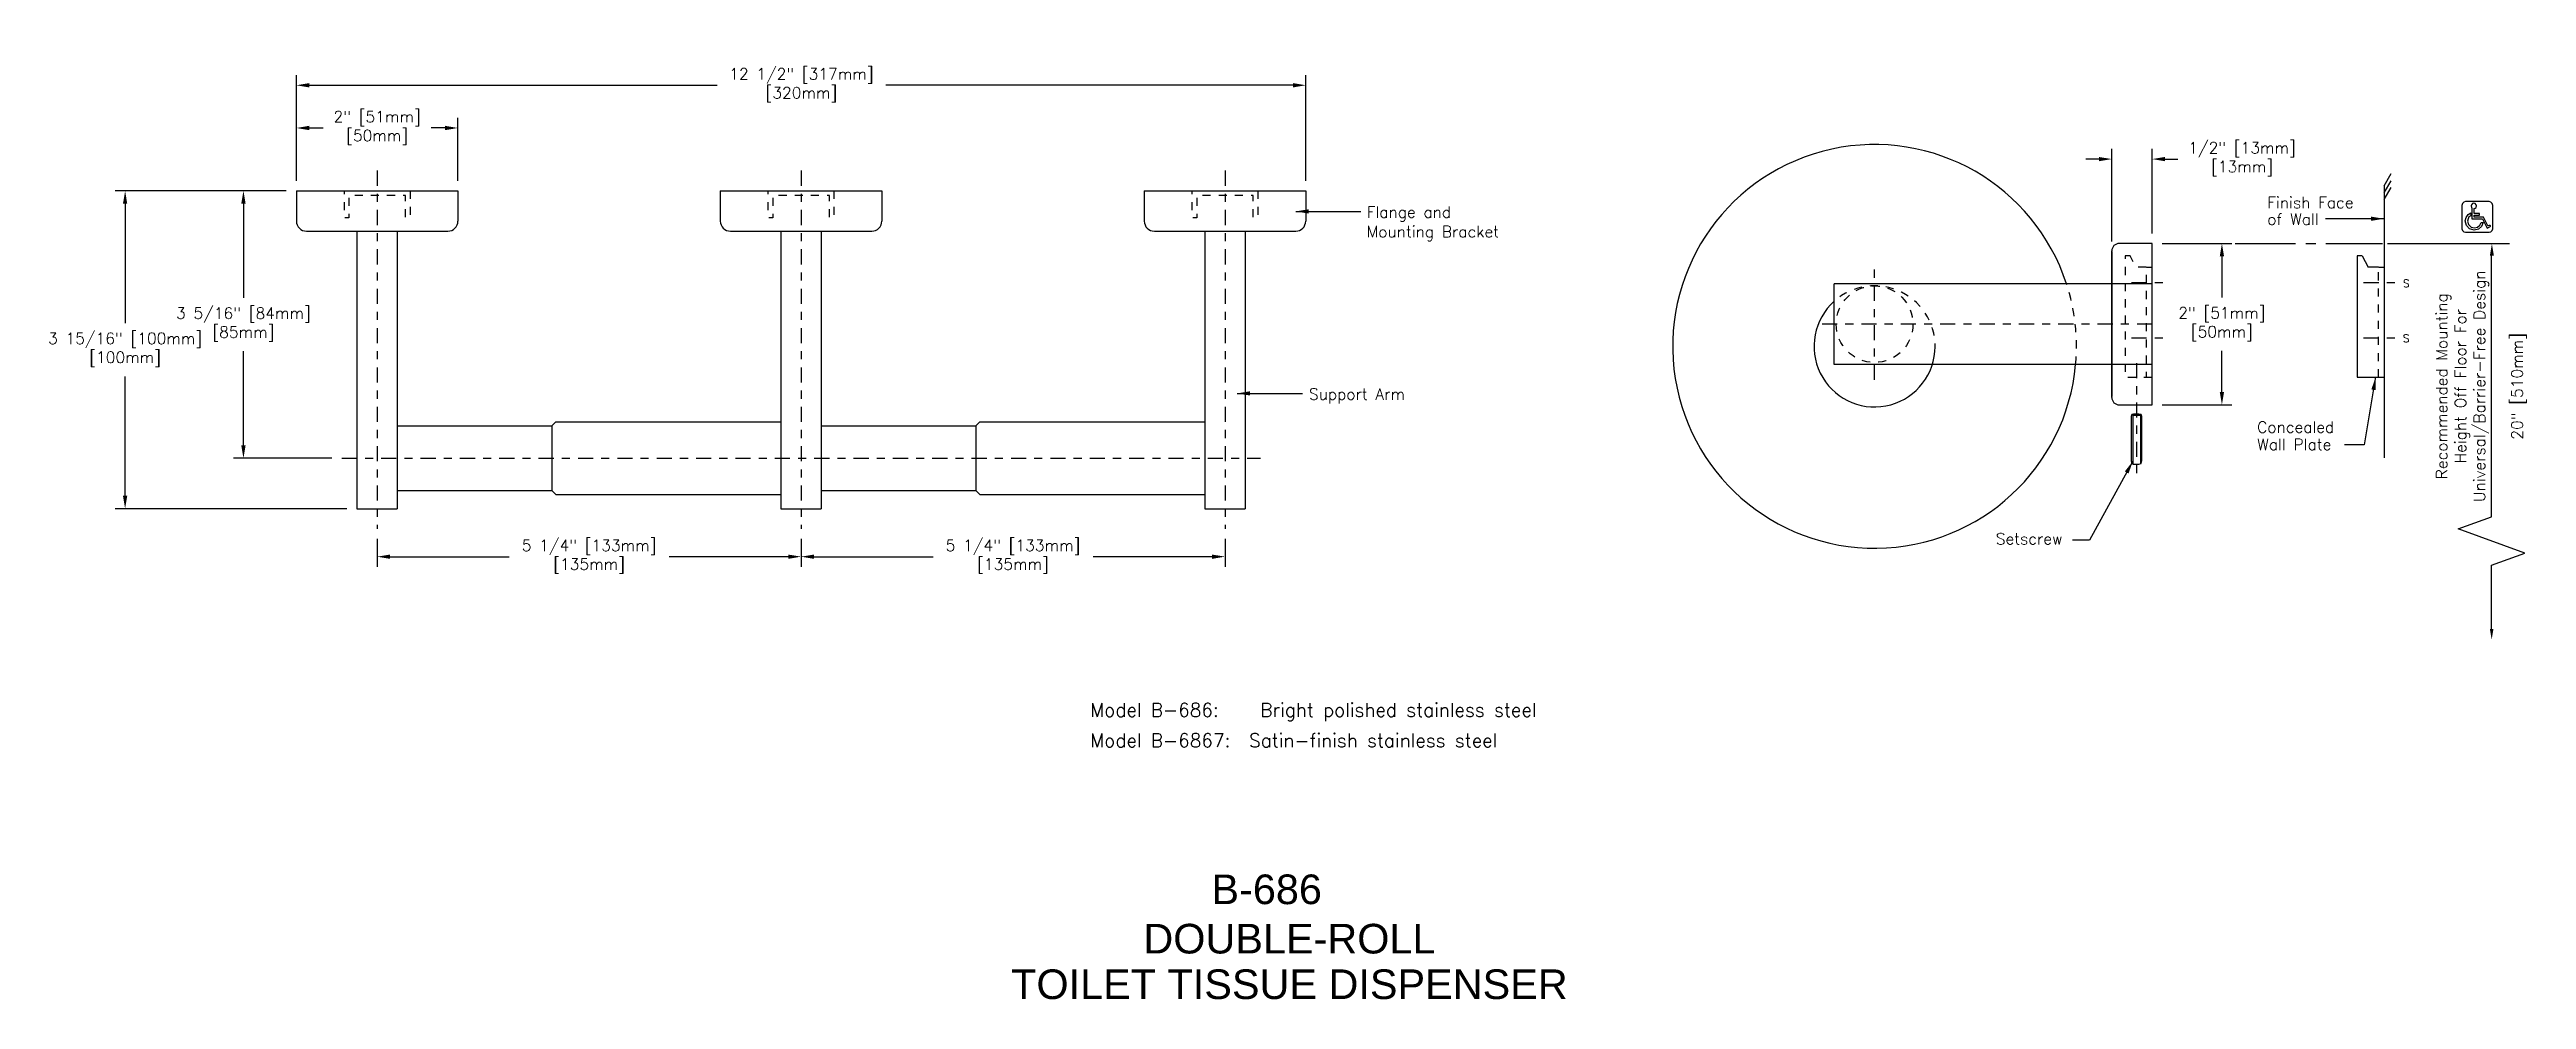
# Model space of a CAD drawing. Extents: x -19.1 to 11.6, y -4.8 to 7.
import ezdxf
from ezdxf.enums import TextEntityAlignment as Align

# ---------------------------------------------------------------- set-up
doc = ezdxf.new("R2010")
doc.units = 0
doc.header["$MEASUREMENT"] = 0
doc.header["$PDMODE"] = 35
doc.header["$PDSIZE"] = 0.000315
doc.linetypes.add('CENTER2', pattern=[1.125, 0.75, -0.125, 0.125, -0.125])
doc.linetypes.add('HIDDEN2', pattern=[0.1875, 0.125, -0.0625])
doc.layers.get('0').update_dxf_attribs({"linetype": 'CONTINUOUS'})
doc.layers.get('DEFPOINTS').update_dxf_attribs({"linetype": 'CONTINUOUS'})
for name, color, linetype in [('DETAIL', 4, 'CONTINUOUS'), ('DIM', 1, 'CONTINUOUS'), ('TEXT', 2, 'CONTINUOUS')]:
    doc.layers.add(name, color=color, linetype=linetype)
doc.styles.add('ARIAL_5', font='arial.ttf', dxfattribs={"height": 5})
doc.styles.add('DIM_S_5', font='simplex.shx', dxfattribs={"height": 0.14})
doc.styles.add('DIM_S_8', font='simplex.shx', dxfattribs={"height": 0.375})
doc.dimstyles.new('DIM_S_7', dxfattribs={"dimtxt": 0.12, "dimasz": 0.16, "dimexe": 0.125, "dimexo": 0.125, "dimgap": 0.09375, "dimtad": 0, "dimtih": 1, "dimtoh": 1, "dimdec": 4, "dimzin": 4, "dimtxsty": 'DIM_S_5', "dimcen": 0.09375, "dimaunit": 1, "dimazin": 3, "dimtfac": 1, "dimtdec": 4, "dimtofl": 0, "dimtmove": 0, "dimatfit": 3, "dimtolj": 1, "dimtzin": 0})

# ---------------------------------------------------------------- blocks, each defined once
blk = doc.blocks.new('*D9')
at = {"color": 0, "linetype": 'BYBLOCK'}
for p, q in [((-16.166, 5.238), (-18.287, 5.238)), ((-18.162, 5.078), (-18.162, 3.6)), ((-18.162, 1.461), (-18.162, 2.939)), ((-15.416, 1.301), (-18.287, 1.301))]:
    blk.add_line(p, q, dxfattribs=at)
for points in [[(-18.189, 5.078), (-18.136, 5.078), (-18.162, 5.238)], [(-18.189, 1.461), (-18.136, 1.461), (-18.162, 1.301)]]:
    blk.add_solid(points, dxfattribs=at)
at = {"layer": 'DEFPOINTS', "color": 0, "linetype": 'BYBLOCK'}
for p in [(-16.041, 5.238), (-18.162, 1.301), (-15.291, 1.301)]:
    blk.add_point(p, dxfattribs=at)
at = {"color": 0, "linetype": 'BYBLOCK', "insert": (-18.162, 3.27), "char_height": 0.14, "attachment_point": 5, "style": 'DIM_S_5'}
blk.add_mtext('\\A1;3 15/16" [100mm]\\P[100mm]', dxfattribs=at)
blk = doc.blocks.new('*D8')
at = {"color": 0, "linetype": 'BYBLOCK'}
for p, q in [((7.065, 4.586), (7.929, 4.586)), ((7.804, 4.426), (7.804, 3.917)), ((7.804, 2.746), (7.804, 3.256)), ((7.065, 2.586), (7.929, 2.586))]:
    blk.add_line(p, q, dxfattribs=at)
for points in [[(7.778, 4.426), (7.831, 4.426), (7.804, 4.586)], [(7.778, 2.746), (7.831, 2.746), (7.804, 2.586)]]:
    blk.add_solid(points, dxfattribs=at)
at = {"layer": 'DEFPOINTS', "color": 0, "linetype": 'BYBLOCK'}
for p in [(6.94, 4.586), (6.94, 2.586), (7.804, 2.586)]:
    blk.add_point(p, dxfattribs=at)
at = {"color": 0, "linetype": 'BYBLOCK', "insert": (7.804, 3.586), "char_height": 0.14, "attachment_point": 5, "style": 'DIM_S_5'}
blk.add_mtext('\\A1;2" [51mm]\\P[50mm]', dxfattribs=at)
blk = doc.blocks.new('*D7')
at = {"color": 0, "linetype": 'BYBLOCK'}
for p, q in [((-9.791, 0.926), (-9.791, 0.582)), ((-4.541, 0.926), (-4.541, 0.582)), ((-9.631, 0.707), (-8.157, 0.707)), ((-4.701, 0.707), (-6.176, 0.707))]:
    blk.add_line(p, q, dxfattribs=at)
for points in [[(-9.631, 0.733), (-9.631, 0.68), (-9.791, 0.707)], [(-4.701, 0.733), (-4.701, 0.68), (-4.541, 0.707)]]:
    blk.add_solid(points, dxfattribs=at)
at = {"layer": 'DEFPOINTS', "color": 0, "linetype": 'BYBLOCK'}
for p in [(-9.791, 1.051), (-4.541, 1.051), (-4.541, 0.707)]:
    blk.add_point(p, dxfattribs=at)
at = {"color": 0, "linetype": 'BYBLOCK', "insert": (-7.166, 0.707), "char_height": 0.14, "attachment_point": 5, "style": 'DIM_S_5'}
blk.add_mtext('\\A1;5 1/4" [133mm]\\P[135mm]', dxfattribs=at)
blk = doc.blocks.new('TBLK_TX')
blk = doc.blocks.new('*D6')
at = {"color": 0, "linetype": 'BYBLOCK'}
for p, q in [((-16.166, 5.238), (-16.822, 5.238)), ((-16.697, 5.078), (-16.697, 3.913)), ((-16.697, 2.086), (-16.697, 3.252)), ((-15.604, 1.926), (-16.822, 1.926))]:
    blk.add_line(p, q, dxfattribs=at)
for points in [[(-16.724, 5.078), (-16.67, 5.078), (-16.697, 5.238)], [(-16.724, 2.086), (-16.67, 2.086), (-16.697, 1.926)]]:
    blk.add_solid(points, dxfattribs=at)
at = {"layer": 'DEFPOINTS', "color": 0, "linetype": 'BYBLOCK'}
for p in [(-16.041, 5.238), (-16.697, 1.926), (-15.479, 1.926)]:
    blk.add_point(p, dxfattribs=at)
at = {"color": 0, "linetype": 'BYBLOCK', "insert": (-16.697, 3.582), "char_height": 0.14, "attachment_point": 5, "style": 'DIM_S_5'}
blk.add_mtext('\\A1;3 5/16" [84mm]\\P[85mm]', dxfattribs=at)
blk = doc.blocks.new('*D5')
at = {"color": 0, "linetype": 'BYBLOCK'}
for p, q in [((-15.041, 0.926), (-15.041, 0.582)), ((-9.791, 0.926), (-9.791, 0.582)), ((-14.881, 0.707), (-13.407, 0.707)), ((-9.951, 0.707), (-11.426, 0.707))]:
    blk.add_line(p, q, dxfattribs=at)
for points in [[(-14.881, 0.733), (-14.881, 0.68), (-15.041, 0.707)], [(-9.951, 0.733), (-9.951, 0.68), (-9.791, 0.707)]]:
    blk.add_solid(points, dxfattribs=at)
at = {"layer": 'DEFPOINTS', "color": 0, "linetype": 'BYBLOCK'}
for p in [(-15.041, 1.051), (-9.791, 1.051), (-9.791, 0.707)]:
    blk.add_point(p, dxfattribs=at)
at = {"color": 0, "linetype": 'BYBLOCK', "insert": (-12.416, 0.707), "char_height": 0.14, "attachment_point": 5, "style": 'DIM_S_5'}
blk.add_mtext('\\A1;5 1/4" [133mm]\\P[135mm]', dxfattribs=at)
blk = doc.blocks.new('*D4')
at = {"color": 0, "linetype": 'BYBLOCK'}
for p, q in [((-16.041, 5.363), (-16.041, 6.141)), ((-14.041, 5.363), (-14.041, 6.141)), ((-15.881, 6.016), (-15.708, 6.016)), ((-14.201, 6.016), (-14.374, 6.016))]:
    blk.add_line(p, q, dxfattribs=at)
for points in [[(-15.881, 6.043), (-15.881, 5.989), (-16.041, 6.016)], [(-14.201, 6.043), (-14.201, 5.989), (-14.041, 6.016)]]:
    blk.add_solid(points, dxfattribs=at)
at = {"layer": 'DEFPOINTS', "color": 0, "linetype": 'BYBLOCK'}
for p in [(-14.041, 6.016), (-16.041, 5.238), (-14.041, 5.238)]:
    blk.add_point(p, dxfattribs=at)
at = {"color": 0, "linetype": 'BYBLOCK', "insert": (-15.041, 6.016), "char_height": 0.14, "attachment_point": 5, "style": 'DIM_S_5'}
blk.add_mtext('\\A1;2" [51mm]\\P[50mm]', dxfattribs=at)
blk = doc.blocks.new('*D3')
at = {"color": 0, "linetype": 'BYBLOCK'}
for p, q in [((-16.041, 5.363), (-16.041, 6.67)), ((-15.881, 6.545), (-10.83, 6.545)), ((-3.701, 6.545), (-8.743, 6.545)), ((-3.541, 5.363), (-3.541, 6.67))]:
    blk.add_line(p, q, dxfattribs=at)
for points in [[(-15.881, 6.572), (-15.881, 6.518), (-16.041, 6.545)], [(-3.701, 6.572), (-3.701, 6.518), (-3.541, 6.545)]]:
    blk.add_solid(points, dxfattribs=at)
at = {"layer": 'DEFPOINTS', "color": 0, "linetype": 'BYBLOCK'}
for p in [(-3.541, 6.545), (-16.041, 5.238), (-3.541, 5.238)]:
    blk.add_point(p, dxfattribs=at)
at = {"color": 0, "linetype": 'BYBLOCK', "insert": (-9.787, 6.545), "char_height": 0.14, "attachment_point": 5, "style": 'DIM_S_5'}
blk.add_mtext('\\A1;12 1/2" [317mm]\\P[320mm]', dxfattribs=at)
blk = doc.blocks.new('*D2')
at = {"color": 0, "linetype": 'BYBLOCK'}
for p, q in [((6.28, 5.631), (6.12, 5.631)), ((6.44, 4.611), (6.44, 5.756)), ((6.94, 4.711), (6.94, 5.756)), ((7.1, 5.631), (7.26, 5.631))]:
    blk.add_line(p, q, dxfattribs=at)
for points in [[(6.28, 5.657), (6.28, 5.604), (6.44, 5.631)], [(7.1, 5.657), (7.1, 5.604), (6.94, 5.631)]]:
    blk.add_solid(points, dxfattribs=at)
at = {"layer": 'DEFPOINTS', "color": 0, "linetype": 'BYBLOCK'}
for p in [(6.94, 5.631), (6.44, 4.486), (6.94, 4.586)]:
    blk.add_point(p, dxfattribs=at)
at = {"color": 0, "linetype": 'BYBLOCK', "insert": (8.054, 5.631), "char_height": 0.14, "attachment_point": 5, "style": 'DIM_S_5'}
blk.add_mtext('\\A1;1/2" [13mm]\\P[13mm]', dxfattribs=at)
blk = doc.blocks.new('ADA')
at = {"layer": 'DETAIL', "linetype": 'CONTINUOUS'}
for p, q in [((1.02, 0.85), (0.49, 0.85)), ((1.26, 0.36), (1.02, 0.85)), ((1.21, 0.23), (1.3, 0.28)), ((1.3, 0.28), (1.3, 0.28))]:
    blk.add_line(p, q, dxfattribs=at)
for points in [[(1.33, 0), (1.43, 0.03), (1.5, 0.1), (1.53, 0.2), (1.53, 1.51), (1.5, 1.62), (1.43, 1.69), (1.33, 1.72), (0, 1.72), (-0.1, 1.69), (-0.17, 1.62), (-0.2, 1.51), (-0.2, 0.2), (-0.17, 0.1), (-0.1, 0.03), (0, 0)], [(1, 0.55), (0.9, 0.33), (0.73, 0.18), (0.49, 0.12), (0.23, 0.19), (0.05, 0.38), (-0.02, 0.64), (0.03, 0.83), (0.14, 1), (0.29, 1.1), (0.29, 0.93), (0.19, 0.86), (0.14, 0.76), (0.12, 0.62), (0.17, 0.43), (0.31, 0.29), (0.5, 0.24), (0.68, 0.28), (0.81, 0.39), (0.88, 0.55)]]:
    blk.add_lwpolyline(points, close=True, dxfattribs=at)
for points in [[(0.49, 1.33), (0.54, 1.35), (0.59, 1.4), (0.62, 1.48), (0.59, 1.55), (0.54, 1.61), (0.46, 1.63), (0.39, 1.61), (0.33, 1.55), (0.31, 1.48), (0.33, 1.4), (0.35, 1.38)], [(0.35, 1.38), (0.35, 0.76)], [(0.35, 0.76), (0.49, 0.76)], [(0.49, 1.05), (0.49, 1.33)], [(0.49, 0.96), (0.78, 0.96), (0.78, 1.05), (0.49, 1.05)], [(0.49, 0.85), (0.49, 0.96)], [(0.49, 0.76), (0.95, 0.76)], [(0.95, 0.76), (1.21, 0.23)], [(1.3, 0.28), (1.36, 0.31), (1.4, 0.34), (1.41, 0.36), (1.38, 0.38), (1.33, 0.37), (1.26, 0.36)]]:
    blk.add_lwpolyline(points, dxfattribs=at)

msp = doc.modelspace()

# ---------------------------------------------------------------- linework, layer by layer
at = {"layer": 'DETAIL', "linetype": 'CONTINUOUS'}
for p, q in [((-16.04126, 5.23846), (-16.04126, 4.86346)), ((-16.04126, 5.23846), (-14.04126, 5.23846)), ((-14.04126, 5.23846), (-14.04126, 4.86346)), ((-10.79126, 5.23846), (-8.79126, 5.23846)), ((-10.79126, 5.23846), (-10.79126, 4.86346)), ((-8.79126, 5.23846), (-8.79126, 4.86346)), ((-5.54127, 5.23846), (-5.54127, 4.86346)), ((-5.54127, 5.23846), (-3.54126, 5.23846)), ((-3.54126, 5.23846), (-3.54126, 4.86346)), ((9.81484, 5.30097), (9.81484, 1.93029)), ((-15.91626, 4.73846), (-14.16626, 4.73846)), ((-15.29126, 4.73846), (-15.29126, 1.30096)), ((-14.79126, 4.73846), (-14.79126, 1.30096)), ((-10.66626, 4.73846), (-8.91626, 4.73846)), ((-10.04126, 4.73846), (-10.04126, 1.30096)), ((-9.54126, 4.73846), (-9.54126, 1.30096)), ((-5.41627, 4.73846), (-3.66626, 4.73846)), ((-4.79126, 4.73846), (-4.79126, 1.30096)), ((-4.29126, 4.73846), (-4.29126, 1.30096)), ((6.44023, 4.48621), (6.44023, 2.69094)), ((6.44024, 2.68024), (6.44024, 4.49274)), ((6.94024, 4.58649), (6.53399, 4.58649)), ((6.94024, 2.58649), (6.94024, 4.58649)), ((9.47918, 4.43176), (9.47918, 2.9291)), ((9.54194, 4.43176), (9.61707, 4.29296)), ((6.94024, 4.08649), (3.00274, 4.08649)), ((3.00274, 3.08649), (3.00274, 4.08649)), ((9.7452, 4.29296), (9.61707, 4.29296)), ((6.94024, 3.08649), (3.00274, 3.08649)), ((9.47918, 2.9291), (9.7452, 2.9291)), ((6.53399, 2.58649), (6.94024, 2.58649)), ((-14.79126, 2.32596), (-12.87876, 2.32596)), ((-12.87876, 2.32596), (-12.82876, 2.37596)), ((-12.87876, 2.32596), (-12.87876, 1.52596)), ((-12.82876, 2.37596), (-10.04126, 2.37596)), ((-9.54126, 2.32596), (-7.62876, 2.32596)), ((-7.62876, 2.32596), (-7.57876, 2.37596)), ((-7.62876, 2.32596), (-7.62876, 1.52596)), ((-7.57876, 2.37596), (-4.79126, 2.37596)), ((-15.29126, 1.30096), (-14.79126, 1.30096)), ((-14.79126, 1.52596), (-12.87876, 1.52596)), ((-12.87876, 1.52596), (-12.82876, 1.47596)), ((-12.82876, 1.47596), (-10.04126, 1.47596)), ((-10.04126, 1.30096), (-9.54126, 1.30096)), ((-9.54126, 1.52596), (-7.62876, 1.52596)), ((-7.62876, 1.52596), (-7.57876, 1.47596)), ((-7.57876, 1.47596), (-4.79126, 1.47596)), ((-4.79126, 1.30096), (-4.29126, 1.30096))]:
    msp.add_line(p, q, dxfattribs=at)
at = {"layer": 'DETAIL', "linetype": 'CENTER2', "ltscale": 0.25}
for p, q in [((-15.04126, 5.48846), (-15.04126, 1.05096)), ((-9.79126, 5.48846), (-9.79126, 1.05096)), ((-4.54126, 5.48846), (-4.54126, 1.05096)), ((3.50274, 2.89899), (3.50274, 4.27399)), ((6.68449, 4.1018), (7.12774, 4.1018)), ((9.55909, 4.1018), (10.00234, 4.1018)), ((6.94024, 3.58649), (2.75274, 3.58649)), ((6.68449, 3.41517), (7.12774, 3.41517)), ((9.55909, 3.41517), (10.00234, 3.41517)), ((-15.47876, 1.92596), (-4.10369, 1.92596))]:
    msp.add_line(p, q, dxfattribs=at)
at = {"layer": 'DETAIL', "linetype": 'HIDDEN2', "ltscale": 0.5}
msp.add_line((9.7452, 2.9291), (9.7452, 4.29296), dxfattribs=at)
at = {"layer": 'DETAIL', "linetype": 'HIDDEN2', "ltscale": 0.5, "flags": 128}
for points in [[(-14.63361, 5.23846), (-14.63361, 4.9028), (-14.69072, 4.9028), (-14.69072, 5.18136), (-15.3904, 5.18136), (-15.3904, 4.9028), (-15.44751, 4.9028), (-15.44751, 5.23846)], [(-9.38362, 5.23846), (-9.38362, 4.9028), (-9.44072, 4.9028), (-9.44072, 5.18136), (-10.14041, 5.18136), (-10.14041, 4.9028), (-10.19751, 4.9028), (-10.19751, 5.23846)], [(-4.13362, 5.23846), (-4.13362, 4.9028), (-4.19072, 4.9028), (-4.19072, 5.18136), (-4.89041, 5.18136), (-4.89041, 4.9028), (-4.94751, 4.9028), (-4.94751, 5.23846)]]:
    msp.add_lwpolyline(points, dxfattribs=at)
at = {"layer": 'DETAIL', "linetype": 'CONTINUOUS'}
for points in [[(9.81345, 5.12827), (9.8984, 5.27869)], [(9.81484, 5.30097), (9.8998, 5.45139)], [(9.81484, 5.21183), (9.8998, 5.36225)], [(9.54194, 4.43176), (9.47918, 4.43176)], [(9.74659, 4.29296), (9.81484, 4.29296)], [(9.7452, 2.9291), (9.81484, 2.9291)], [(6.8121, 1.89428), (6.8121, 2.44164), (6.80374, 2.4667), (6.77728, 2.47367), (6.71043, 2.47367), (6.68954, 2.4667), (6.68118, 2.44164), (6.68118, 1.89428), (6.68675, 1.86364), (6.71043, 1.8525), (6.77728, 1.8525), (6.80374, 1.86225), (6.8121, 1.89428)], [(6.79817, 1.86225), (6.79817, 2.45696), (6.69929, 2.45696), (6.69929, 1.85668)]]:
    msp.add_lwpolyline(points, dxfattribs=at)
at = {"layer": 'DETAIL', "linetype": 'HIDDEN2', "ltscale": 0.5, "flags": 128}
msp.add_lwpolyline([(6.66733, 4.43176), (6.60458, 4.43176), (6.60458, 2.9291), (6.8706, 2.9291), (6.8706, 4.29296), (6.74246, 4.29296)], close=True, dxfattribs=at)
at = {"layer": 'DETAIL', "linetype": 'HIDDEN2', "ltscale": 0.5}
for points in [[(6.87199, 4.29296), (6.94024, 4.29296)], [(6.8706, 2.9291), (6.94024, 2.9291)]]:
    msp.add_lwpolyline(points, dxfattribs=at)
at = {"layer": 'DETAIL', "linetype": 'CENTER2', "ltscale": 0.25}
msp.add_lwpolyline([(6.74525, 3.10459), (6.74525, 1.70626)], dxfattribs=at)
at = {"layer": 'DETAIL', "linetype": 'HIDDEN2', "ltscale": 0.5}
msp.add_circle((3.50274, 3.58649), 0.47465, dxfattribs=at)
at = {"layer": 'DETAIL', "linetype": 'CONTINUOUS'}
for centre, radius, start, end in [((3.50274, 3.31113), 2.5, 18.067753, 354.844528), ((-15.91626, 4.86346), 0.125, 180, 270), ((-14.16626, 4.86346), 0.125, 270, 0), ((-10.66626, 4.86346), 0.125, 180, 270), ((-8.91626, 4.86346), 0.125, 270, 0), ((-5.41627, 4.86346), 0.125, 180, 270), ((-3.66626, 4.86346), 0.125, 270, 0), ((6.53399, 4.49274), 0.09375, 90, 180), ((3.50274, 3.31113), 0.75, 131.810315, 355.219808), ((6.53399, 2.68024), 0.09375, 180, 270)]:
    msp.add_arc(centre, radius, start, end, dxfattribs=at)
at = {"layer": 'DETAIL', "linetype": 'HIDDEN2', "ltscale": 0.5}
for radius, start, end in [(0.75, 355.219808, 131.810315), (2.5, 354.844528, 18.067753)]:
    msp.add_arc((3.50274, 3.31113), radius, start, end, dxfattribs=at)
at = {"layer": 'DIM', "linetype": 'CENTER2'}
msp.add_line((7.96719, 4.58604), (9.79202, 4.58604), dxfattribs=at)
at = {"layer": 'DIM', "linetype": 'CONTINUOUS'}
msp.add_line((9.85414, 4.58527), (11.36565, 4.58527), dxfattribs=at)
msp.add_lwpolyline([(11.14382, -0.20578), (11.14382, 0.60065), (11.55594, 0.75065), (10.7317, 1.05065), (11.14382, 1.20065), (11.14382, 4.45709)], dxfattribs=at)
for points in [[(11.12267, 4.4345), (11.17244, 4.4345), (11.14756, 4.5838)], [(11.12331, -0.19016), (11.16658, -0.19016), (11.14495, -0.31996)]]:
    msp.add_solid(points, dxfattribs=at)

# ---------------------------------------------------------------- block references
at = {"linetype": 'CONTINUOUS', "xscale": 0.2202759850241858, "yscale": 0.2202759850241867, "zscale": 0.2202759850241866}
msp.add_blockref('ADA', (10.82094, 4.72482), dxfattribs=at)
at = {"layer": 'TEXT', "linetype": 'CONTINUOUS'}
ref = msp.add_blockref('TBLK_TX', (-3.74367, -4.77146), dxfattribs=dict(at, xscale=0.07338240000000001, yscale=0.07338240000000001, zscale=0.07338240000000001))
ref.add_attrib('TITLE', 'TOILET TISSUE DISPENSER', dxfattribs={"layer": '0', "height": 0.366912, "style": 'ARIAL_5'}).set_placement((-3.74367, -4.77146), align=Align.CENTER)
ref.add_attrib('DWG_NAME', 'B-686', dxfattribs={"layer": '0', "height": 0.366912, "style": 'ARIAL_5'}).set_placement((-4.02531, -3.59601), align=Align.CENTER)
ref = msp.add_blockref('TBLK_TX', (-3.74367, -3.67158), dxfattribs=dict(at, xscale=0.07338240000000001, yscale=0.07338240000000001, zscale=0.07338240000000001))
ref.add_attrib('DWG_NAME', 'DOUBLE-ROLL', dxfattribs={"layer": '0', "height": 0.366912, "style": 'ARIAL_5'}).set_placement((-3.74367, -4.2071), align=Align.CENTER)

# ---------------------------------------------------------------- texts
at = {"layer": 'DIM', "linetype": 'CONTINUOUS', "style": 'DIM_S_5'}
for s, height, p in [('Flange and', 0.14, (-2.78613, 4.90507)), ('of Wall', 0.14, (8.36679, 4.81551)), ('Finish Face', 0.14, (8.3656, 5.02241)), ('Mounting Bracket', 0.14, (-2.78684, 4.66221)), ('S', 0.09375, (10.04715, 4.04438)), ('S', 0.09375, (10.0445, 3.36372)), ('Support Arm', 0.14, (-3.50058, 2.65074)), ('Wall Plate', 0.14, (8.24118, 2.02675)), ('Concealed', 0.14, (8.24118, 2.24126)), ('Setscrew', 0.14, (5.00419, 0.85843)), ('Model B-686:   Bright polished stainless steel', 0.168, (-6.20942, -1.27457)), ('Model B-6867:  Satin-finish stainless steel', 0.168, (-6.20942, -1.65259))]:
    msp.add_text(s, height=height, dxfattribs=at).set_placement(p)
at = {"layer": 'DIM', "linetype": 'CONTINUOUS', "insert": (11.01556, 2.81673), "char_height": 0.14, "attachment_point": 5, "rotation": 90, "style": 'DIM_S_8'}
msp.add_mtext('Recommended Mounting\\PHeight Off Floor For \\PUniversal/Barrier-Free Design\\P\\P20" [510mm]', dxfattribs=at)

# ---------------------------------------------------------------- dimensions: what is measured, and where the dimension line sits
at = {"layer": 'DIM', "linetype": 'CONTINUOUS'}
for base, p1, p2, text, picture, middle in [((-3.54126, 6.54489), (-16.04126, 5.23846), (-3.54126, 5.23846), '<>\\P[320mm]', '*D3', (-9.7867, 6.54489)), ((-14.04126, 6.01587), (-16.04126, 5.23846), (-14.04126, 5.23846), '<>\\P[50mm]', '*D4', (-15.04126, 6.01587)), ((6.94024, 5.63054), (6.44023, 4.48621), (6.94024, 4.58649), '<>\\P[13mm]', '*D2', (8.05399, 5.63054)), ((-9.79126, 0.70656), (-15.04126, 1.05096), (-9.79126, 1.05096), '<>\\P[135mm]', '*D5', (-12.41626, 0.70656)), ((-4.54126, 0.70656), (-9.79126, 1.05096), (-4.54126, 1.05096), '<>\\P[135mm]', '*D7', (-7.16626, 0.70656))]:
    dim = msp.add_linear_dim(base=base, p1=p1, p2=p2, text=text, dimstyle='DIM_S_7', override={"dimpost": '"'}, dxfattribs=at)
    dim.commit()
    dim.dimension.update_dxf_attribs({"geometry": picture, "text_midpoint": middle, "dimtype": 128})
for base, p2, text, picture, middle in [((-18.16221, 1.30096), (-15.29126, 1.30096), '<>\\P[100mm]', '*D9', (-18.16221, 3.26971)), ((-16.69684, 1.92596), (-15.47876, 1.92596), '<>\\P[85mm]', '*D6', (-16.69684, 3.58221))]:
    dim = msp.add_linear_dim(base=base, p1=(-16.04126, 5.23846), p2=p2, angle=90, text=text, dimstyle='DIM_S_7', override={"dimpost": '"'}, dxfattribs=at)
    dim.commit()
    dim.dimension.update_dxf_attribs({"geometry": picture, "text_midpoint": middle})
dim = msp.add_linear_dim(base=(7.80433, 2.58649), p1=(6.94024, 4.58649), p2=(6.94024, 2.58649), angle=90, text='<>\\P[50mm]', dimstyle='DIM_S_7', override={"dimpost": '"'}, dxfattribs=at)
dim.commit()
dim.dimension.update_dxf_attribs({"geometry": '*D8', "text_midpoint": (7.80433, 3.58649), "dimtype": 128})

# ---------------------------------------------------------------- leaders
for points in [[(-3.66507, 4.98264), (-2.8574, 4.98264)], [(9.81066, 4.89211), (9.08746, 4.89211)], [(9.70811, 2.93217), (9.56453, 2.09155), (9.32334, 2.09155)], [(-4.3909, 2.72892), (-3.58163, 2.72892)], [(6.70195, 1.89006), (6.16408, 0.9132), (5.95331, 0.9132)]]:
    msp.add_leader(points, dimstyle='DIM_S_7', dxfattribs=at)

doc.saveas('drawing.dxf')
